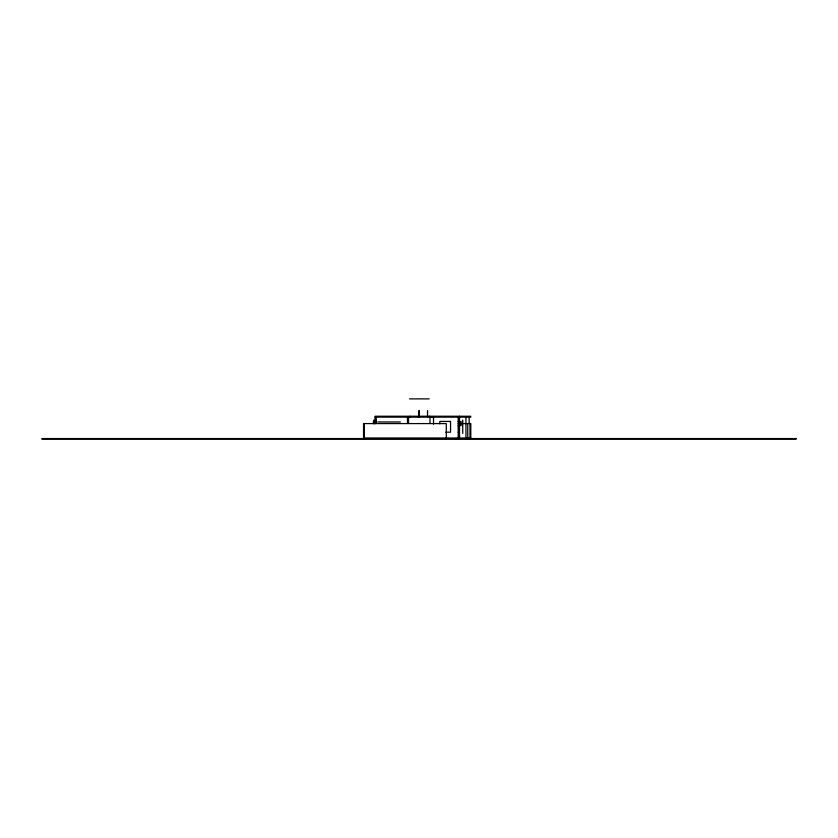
<?xml version="1.0" encoding="UTF-8"?>
<svg xmlns="http://www.w3.org/2000/svg" width="838" height="838" viewBox="0 0 838 838"><rect width="100%" height="100%" fill="white"/><g stroke="black" fill="none" stroke-linecap="round" stroke-linejoin="round"><path stroke-width="1.26" d="M409.51 398.878L429.192 398.878M430.344 416.601L433.487 416.601L433.529 424.175M375.078 417.146L470.726 417.146L470.726 416.245L375.078 416.245L375.078 423.745M375.078 420.089L376.157 420.089M459.339 420.089L459.381 433.497M375.078 421.43L376.157 421.43M458.187 421.43L459.496 421.43M377.781 421.964L400.386 421.964M375.078 422.122L376.157 422.122M458.25 423.578L466.86 423.578M458.187 425.725L459.496 425.725M445.785 432.157L450.551 432.157L450.551 421.43L439.824 421.43L439.824 423.819M458.187 432.157L459.444 432.157M363.556 438.054L470.788 438.054M470.788 438.588L470.788 423.578L467.751 423.578L467.751 438.567M469.982 423.578L469.982 438.588M469.175 417.146L469.175 423.452M465.949 417.146L465.949 438.588M462.733 420.089L462.733 433.497M461.927 421.43L461.927 425.725M460.355 421.43L460.355 425.725M459.528 416.245L459.528 438.588M459.255 417.146L459.255 438.588M458.187 417.146L458.187 438.588M455.463 438.567L455.463 439.122M446.298 438.567L446.298 423.578L363.556 423.578L363.556 439.122M445.952 438.588L445.952 439.122M429.988 417.146L429.988 423.452M429.454 416.245L429.454 417.146M427.537 410.578L427.537 416.664M419.314 410.578L419.314 417.314M418.958 410.578L418.958 417.314M418.361 416.245L418.361 417.146M409.782 416.245L409.782 417.146M408.546 417.146L408.546 423.452M407.478 417.146L407.478 423.452M376.157 417.146L376.157 423.452M373.779 420.089L373.779 423.745M373.392 421.43L373.392 423.578M364.352 423.578L364.352 438.588M796.1 438.567L41.9 438.567L41.9 439.122L796.1 439.122L796.1 438.567"/></g></svg>
